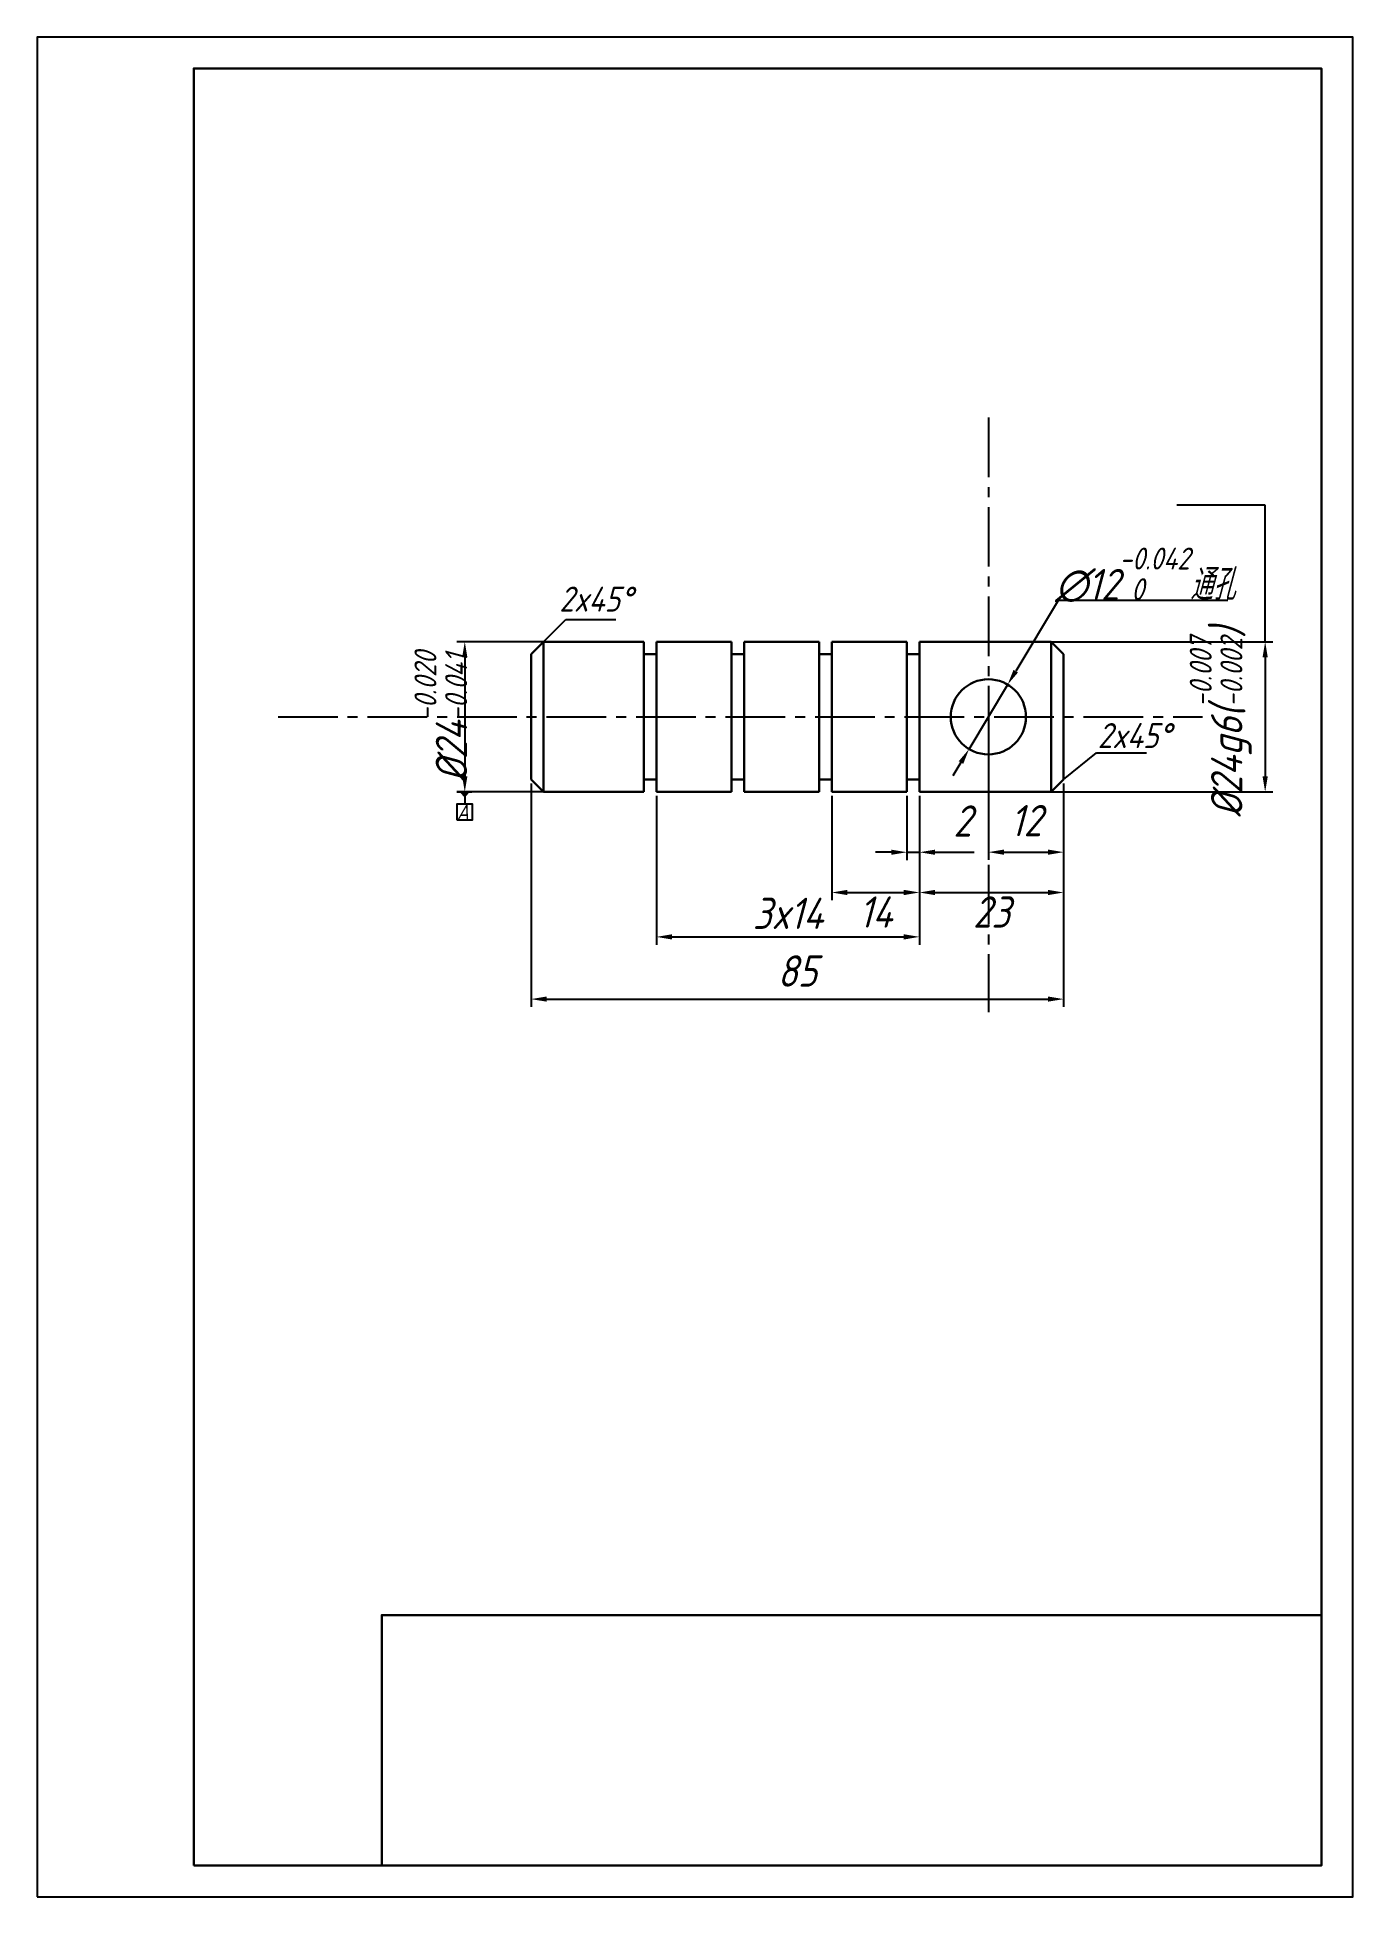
# Model space of a CAD drawing. Header units: millimetres. Extents: x 0 to 210, y 0 to 297.
import ezdxf

# ---------------------------------------------------------------- set-up
doc = ezdxf.new("R2010")
doc.units = ezdxf.units.MM
doc.linetypes.add('CENTER2', pattern=[28.575, 19.05, -3.175, 3.175, -3.175])
doc.layers.add('尺寸', color=5, linetype='Continuous')
doc.layers.add('点划线', color=4, linetype='CENTER2')
doc.layers.add('粗实线', color=7, linetype='Continuous', lineweight=30)
doc.styles.add('WZYS_1_10152144', font='gbeitc.shx', dxfattribs={"bigfont": 'gbcbig.shx'})
doc.dimstyles.new('BZYS_1_10152144', dxfattribs={"dimtxt": 5, "dimasz": 2.5, "dimexe": 1.25, "dimexo": 0.625, "dimtad": 2, "dimtoh": 1, "dimdec": 0, "dimdsep": 46, "dimtxsty": 'WZYS_1_10152144', "dimcen": 2.5, "dimadec": 0, "dimazin": 0, "dimtfac": 1, "dimtdec": 0, "dimtmove": 0, "dimatfit": 2, "dimfxl": 1, "dimarcsym": 0})
doc.dimstyles.new('BZYS_2_10152144', dxfattribs={"dimtxt": 5, "dimasz": 2.5, "dimexe": 1.25, "dimexo": 0.625, "dimtad": 2, "dimtoh": 1, "dimdec": 0, "dimdsep": 46, "dimtxsty": 'WZYS_1_10152144', "dimcen": 2.5, "dimadec": 0, "dimazin": 0, "dimtfac": 1, "dimtdec": 0, "dimtmove": 0, "dimatfit": 3, "dimfxl": 1, "dimarcsym": 0})

# ---------------------------------------------------------------- blocks, each defined once
blk = doc.blocks.new('*U1')
at = {"layer": '粗实线', "ltscale": 0.5}
for p, q in [((-1, 12), (-1, -12)), ((1, 12), (1, -12)), ((-1, 10), (1, 10)), ((-1, -10), (1, -10))]:
    blk.add_line(p, q, dxfattribs=at)
blk = doc.blocks.new('*U2')
at = {"layer": '粗实线', "color": 0, "linetype": 'ByBlock', "lineweight": -2, "transparency": 16777216}
for p in [(-42, 0), (-28, 0), (-14, 0), (0, 0)]:
    blk.add_blockref('*U1', p, dxfattribs=at)
blk = doc.blocks.new('*D3')
at = {"layer": 'Defpoints', "color": 0, "ltscale": 0.5, "transparency": 16777216}
for p in [(88.83, 200.45), (68.25, 176.45), (88.83, 176.45)]:
    blk.add_point(p, dxfattribs=at)
at = {"layer": '尺寸', "color": 0, "lineweight": -2, "ltscale": 0.5, "transparency": 16777216}
for p, q in [((88.2, 200.45), (67, 200.45)), ((68.25, 197.95), (68.25, 178.95)), ((88.2, 176.45), (67, 176.45))]:
    blk.add_line(p, q, dxfattribs=at)
at = {"layer": '尺寸', "color": 0, "ltscale": 0.5, "transparency": 16777216}
for points in [[(67.83, 197.95), (68.67, 197.95), (68.25, 200.45)], [(67.83, 178.95), (68.67, 178.95), (68.25, 176.45)]]:
    blk.add_solid(points, dxfattribs=at)
at = {"layer": '尺寸', "color": 0, "ltscale": 0.5, "transparency": 16777216, "insert": (64.42, 188.45), "char_height": 5, "attachment_point": 5, "rotation": 90, "style": 'WZYS_1_10152144'}
blk.add_mtext('%%C24{\\H0.7x;\\S-0.020^ -0.041;}', dxfattribs=at)
blk = doc.blocks.new('*D8')
at = {"layer": 'Defpoints', "color": 0, "ltscale": 0.5, "transparency": 16777216}
for p in [(163.83, 178.45), (140.83, 176.45), (163.83, 160.4)]:
    blk.add_point(p, dxfattribs=at)
at = {"layer": '尺寸', "color": 0, "lineweight": -2, "ltscale": 0.5, "transparency": 16777216}
for p, q in [((140.83, 175.83), (140.83, 159.15)), ((163.83, 177.83), (163.83, 159.15)), ((143.33, 160.4), (161.33, 160.4))]:
    blk.add_line(p, q, dxfattribs=at)
at = {"layer": '尺寸', "color": 0, "ltscale": 0.5, "transparency": 16777216}
for points in [[(143.33, 160.82), (143.33, 159.98), (140.83, 160.4)], [(161.33, 160.82), (161.33, 159.98), (163.83, 160.4)]]:
    blk.add_solid(points, dxfattribs=at)
at = {"layer": '尺寸', "color": 0, "ltscale": 0.5, "transparency": 16777216, "insert": (152.33, 157.28), "char_height": 5, "attachment_point": 5, "style": 'WZYS_1_10152144'}
blk.add_mtext('23', dxfattribs=at)
blk = doc.blocks.new('*D9')
at = {"layer": 'Defpoints', "color": 0, "ltscale": 0.5, "transparency": 16777216}
for p in [(126.83, 176.45), (140.83, 176.45), (140.83, 160.4)]:
    blk.add_point(p, dxfattribs=at)
at = {"layer": '尺寸', "color": 0, "lineweight": -2, "ltscale": 0.5, "transparency": 16777216}
for p, q in [((126.83, 175.83), (126.83, 159.15)), ((140.83, 175.83), (140.83, 159.15)), ((129.33, 160.4), (138.33, 160.4))]:
    blk.add_line(p, q, dxfattribs=at)
at = {"layer": '尺寸', "color": 0, "ltscale": 0.5, "transparency": 16777216}
for points in [[(129.33, 160.82), (129.33, 159.98), (126.83, 160.4)], [(138.33, 160.82), (138.33, 159.98), (140.83, 160.4)]]:
    blk.add_solid(points, dxfattribs=at)
at = {"layer": '尺寸', "color": 0, "ltscale": 0.5, "transparency": 16777216, "insert": (133.83, 157.28), "char_height": 5, "attachment_point": 5, "style": 'WZYS_1_10152144'}
blk.add_mtext('14', dxfattribs=at)
blk = doc.blocks.new('*D11')
at = {"layer": 'Defpoints', "color": 0, "ltscale": 0.5, "transparency": 16777216}
for p in [(154.91, 193.6), (148.74, 183.3)]:
    blk.add_point(p, dxfattribs=at)
at = {"layer": '尺寸', "color": 0, "lineweight": -2, "ltscale": 0.5, "transparency": 16777216}
for p, q in [((162.97, 207.05), (156.2, 195.74)), ((190.08, 207.05), (162.97, 207.05)), ((148.74, 183.3), (154.91, 193.6)), ((147.46, 181.16), (146.18, 179.01))]:
    blk.add_line(p, q, dxfattribs=at)
at = {"layer": '尺寸', "color": 0, "ltscale": 0.5, "transparency": 16777216}
for points in [[(155.84, 195.96), (156.55, 195.53), (154.91, 193.6)], [(147.1, 181.37), (147.82, 180.94), (148.74, 183.3)]]:
    blk.add_solid(points, dxfattribs=at)
at = {"layer": '尺寸', "color": 0, "ltscale": 0.5, "transparency": 16777216, "insert": (176.84, 211.12), "char_height": 5, "attachment_point": 5, "style": 'WZYS_1_10152144'}
blk.add_mtext('∅12{\\H0.7x;\\S-0.042^  0;}通孔', dxfattribs=at)

msp = doc.modelspace()

# ---------------------------------------------------------------- hatches: boundary and pattern name
at = {"layer": '尺寸', "lineweight": -3, "ltscale": 0.5}
h = msp.add_hatch(color=256, dxfattribs=at)
h.dxf.hatch_style = 1
h.paths.add_polyline_path([(69.02, 176.45), (68.25, 176.45), (68.25, 175.53)])
h.paths.add_polyline_path([(68.25, 176.45), (67.44, 176.45), (68.25, 175.53)])

# ---------------------------------------------------------------- linework, layer by layer
at = {"ltscale": 0.5}
msp.add_lwpolyline([(0, 0), (210, 0), (210, 297), (0, 297)], close=True, dxfattribs=at)
at = {"layer": '尺寸', "ltscale": 0.5}
for p, q in [((196.01, 222.27), (181.93, 222.27)), ((196.01, 200.45), (196.01, 222.27)), ((160.29, 200.45), (197.26, 200.45)), ((196.01, 197.95), (196.01, 178.95)), ((151.83, 187.83), (151.83, 165.59)), ((78.83, 177.83), (78.83, 142.12)), ((98.83, 175.83), (98.83, 152.06)), ((138.83, 175.83), (138.83, 165.58)), ((140.83, 175.83), (140.83, 165.58)), ((140.83, 175.83), (140.83, 152.06)), ((160.29, 176.45), (197.26, 176.45)), ((163.83, 177.83), (163.83, 142.12)), ((136.33, 166.83), (133.83, 166.83)), ((138.83, 166.83), (140.83, 166.83)), ((143.33, 166.83), (149.58, 166.83)), ((154.33, 166.84), (161.33, 166.84)), ((163.83, 168.72), (163.83, 165.59)), ((101.33, 153.31), (138.33, 153.31)), ((81.33, 143.37), (161.33, 143.37))]:
    msp.add_line(p, q, dxfattribs=at)
at = {"layer": '尺寸', "linetype": 'ByBlock', "lineweight": -2, "ltscale": 0.5}
for p, q in [((84.36, 203.99), (92.36, 203.99)), ((169.07, 182.73), (177.07, 182.73))]:
    msp.add_line(p, q, dxfattribs=at)
at = {"layer": '尺寸', "lineweight": -3, "ltscale": 0.5}
for p, q in [((68.25, 176.45), (67, 176.45)), ((67, 176.45), (69.38, 176.45)), ((68.25, 176.45), (68.25, 175.01)), ((68.25, 175.01), (68.25, 174.5))]:
    msp.add_line(p, q, dxfattribs=at)
at = {"layer": '尺寸', "linetype": 'ByBlock', "lineweight": -2, "ltscale": 0.5}
for points in [[(80.83, 200.45), (84.36, 203.99)], [(163.83, 178.45), (169.07, 182.73)]]:
    msp.add_lwpolyline(points, dxfattribs=at)
at = {"layer": '尺寸', "lineweight": -3, "ltscale": 0.5}
msp.add_lwpolyline([(66.97, 171.98), (69.49, 171.98), (69.49, 174.51), (66.97, 174.51)], close=True, dxfattribs=at)
at = {"layer": '尺寸', "ltscale": 0.5}
for points in [[(195.6, 197.95), (196.43, 197.95), (196.01, 200.45)], [(195.6, 178.95), (196.43, 178.95), (196.01, 176.45)], [(136.33, 167.24), (136.33, 166.41), (138.83, 166.83)], [(143.33, 167.24), (143.33, 166.41), (140.83, 166.83)], [(154.33, 167.26), (154.33, 166.42), (151.83, 166.84)], [(161.33, 167.26), (161.33, 166.42), (163.83, 166.84)], [(101.33, 153.73), (101.33, 152.89), (98.83, 153.31)], [(138.33, 153.73), (138.33, 152.89), (140.83, 153.31)], [(81.33, 143.79), (81.33, 142.96), (78.83, 143.37)], [(161.33, 143.79), (161.33, 142.96), (163.83, 143.37)]]:
    msp.add_solid(points, dxfattribs=at)
at = {"layer": '点划线', "ltscale": 0.5}
for p, q in [((151.83, 236.25), (151.83, 141.28)), ((38.44, 188.45), (186.02, 188.45)), ((38.44, 188.45), (186.02, 188.45))]:
    msp.add_line(p, q, dxfattribs=at)
at = {"layer": '粗实线', "ltscale": 0.5}
for p, q in [((78.83, 198.45), (80.83, 200.45)), ((80.83, 200.45), (96.83, 200.45)), ((80.83, 200.45), (80.83, 176.45)), ((110.83, 200.45), (98.83, 200.45)), ((124.83, 200.45), (112.83, 200.45)), ((138.83, 200.45), (126.83, 200.45)), ((140.83, 200.45), (161.83, 200.45)), ((161.83, 200.45), (163.83, 198.45)), ((161.83, 200.45), (161.83, 176.45)), ((78.83, 178.45), (78.83, 198.45)), ((163.83, 198.45), (163.83, 178.45)), ((78.83, 178.45), (80.83, 176.45)), ((163.83, 178.45), (161.83, 176.45)), ((80.83, 176.45), (96.83, 176.45)), ((96.83, 176.45), (80.83, 176.45)), ((110.83, 176.45), (98.83, 176.45)), ((124.83, 176.45), (112.83, 176.45)), ((138.83, 176.45), (126.83, 176.45)), ((140.83, 176.45), (161.83, 176.45))]:
    msp.add_line(p, q, dxfattribs=at)
for points in [[(25, 5), (205, 5), (205, 292), (25, 292)], [(205, 5), (55, 5), (55, 45), (205, 45)]]:
    msp.add_lwpolyline(points, close=True, dxfattribs=at)
msp.add_circle((151.83, 188.45), 6, dxfattribs=at)

# ---------------------------------------------------------------- block references
at = {"layer": '粗实线'}
msp.add_blockref('*U2', (139.83, 188.45), dxfattribs=at)

# ---------------------------------------------------------------- texts
at = {"layer": '尺寸', "ltscale": 0.5, "insert": (83.34, 209.26), "char_height": 4, "width": 4.4336, "attachment_point": 1, "style": 'WZYS_1_10152144'}
msp.add_mtext('2x45%%D', dxfattribs=at)
at = {"layer": '尺寸', "ltscale": 0.5, "insert": (188.93, 187.57), "char_height": 5, "attachment_point": 5, "rotation": 90, "style": 'WZYS_1_10152144'}
msp.add_mtext('%%C24g6({\\H0.7x;\\S-0.007^ -0.002;\\H1.4286x;)}', dxfattribs=at)
at = {"layer": '尺寸', "ltscale": 0.5, "style": 'WZYS_1_10152144'}
for s, insert, char_height, attachment_point in [('2x45%%D', (169.28, 187.46), 4, 1), ('2', (147.7, 171.81), 5, 5), ('12', (157.83, 171.88), 5, 5), ('3x14', (119.83, 157.07), 5, 5), ('85', (121.33, 147.86), 5, 5)]:
    msp.add_mtext(s, dxfattribs=dict(at, insert=insert, char_height=char_height, attachment_point=attachment_point))
at = {"layer": '尺寸', "lineweight": -3, "ltscale": 0.5, "insert": (66.97, 174.51), "char_height": 2.5, "attachment_point": 1, "style": 'WZYS_1_10152144'}
msp.add_mtext_dynamic_manual_height_columns('A', width=2.5245, gutter_width=12.5, heights=[0], dxfattribs=at)

# ---------------------------------------------------------------- dimensions: what is measured, and where the dimension line sits
at = {"layer": '尺寸', "ltscale": 0.5}
dim = msp.add_diameter_dim_2p(p1=(148.74, 183.3), p2=(154.91, 193.6), text='<>{\\H0.7x;\\S-0.042^  0;}通孔', dimstyle='BZYS_2_10152144', dxfattribs=at)
dim.commit()
dim.dimension.update_dxf_attribs({"geometry": '*D11', "text_midpoint": (176.84, 207.05), "dimtype": 163})
dim = msp.add_linear_dim(base=(68.25, 176.45), p1=(88.83, 200.45), p2=(88.83, 176.45), angle=90, text='%%C24{\\H0.7x;\\S-0.020^ -0.041;}', dimstyle='BZYS_1_10152144', dxfattribs=at)
dim.commit()
dim.dimension.update_dxf_attribs({"geometry": '*D3', "text_midpoint": (68.25, 188.45), "dimtype": 160})
for base, p1, p2, picture, middle in [((163.83, 160.4), (140.83, 176.45), (163.83, 178.45), '*D8', (152.33, 157.28)), ((140.83, 160.4), (126.83, 176.45), (140.83, 176.45), '*D9', (133.83, 157.28))]:
    dim = msp.add_linear_dim(base=base, p1=p1, p2=p2, dimstyle='BZYS_1_10152144', dxfattribs=at)
    dim.commit()
    dim.dimension.update_dxf_attribs({"geometry": picture, "text_midpoint": middle})

doc.saveas('drawing.dxf')
